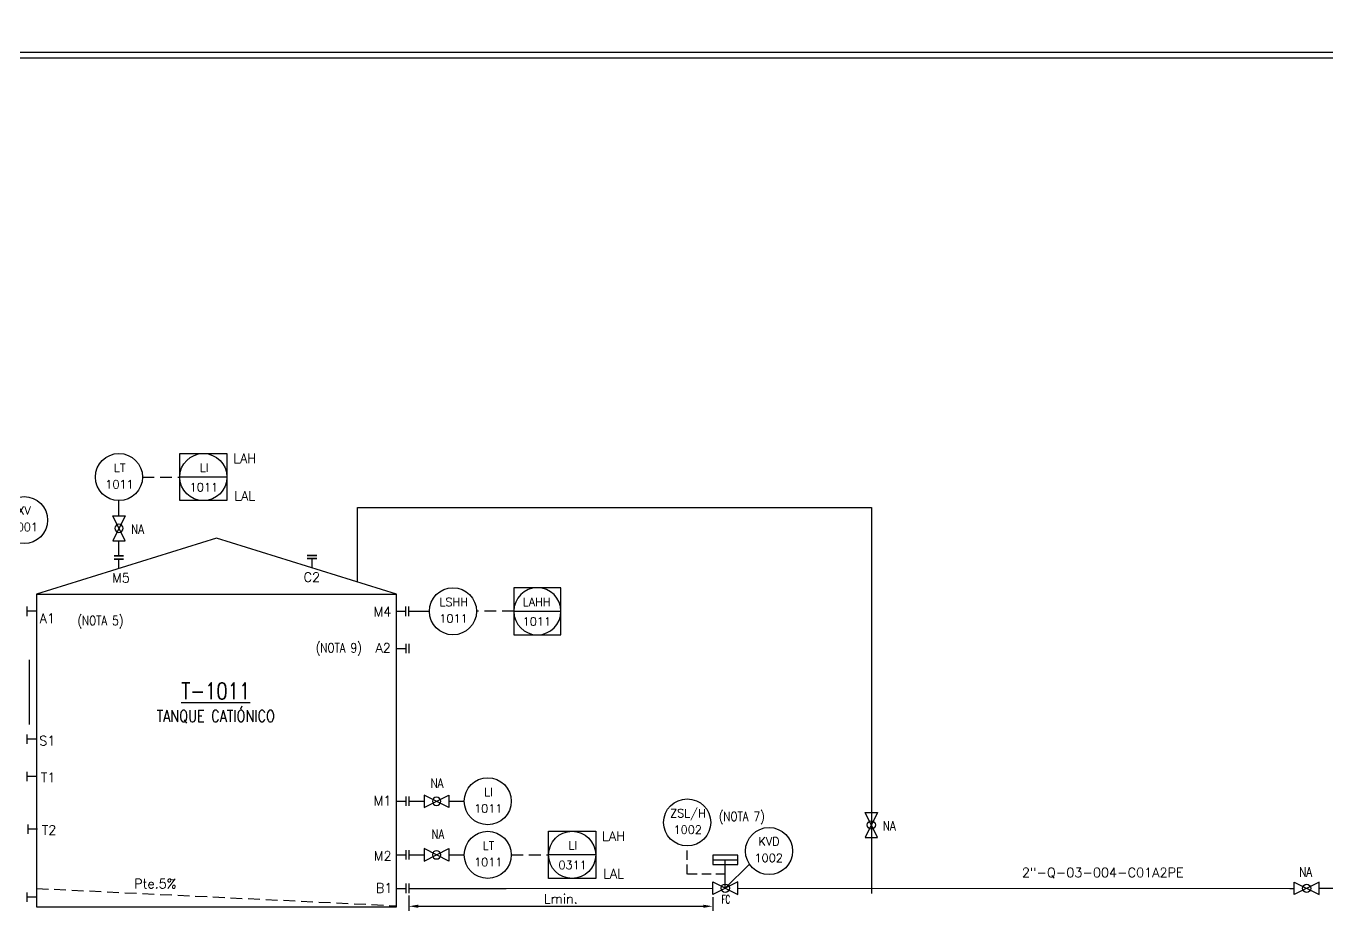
# Model space of a CAD drawing. Header units: metres. Extents: x 142 to 2995, y 1649 to 2243.
# Drawn here: x 2295.8 to 2572.2, y 1866.4 to 2054.3 of the extents above; entities that cross this region are included whole.
import ezdxf
from ezdxf.enums import TextEntityAlignment as Align

# ---------------------------------------------------------------- set-up
doc = ezdxf.new("R2010")
doc.units = ezdxf.units.M
doc.linetypes.add('TRAZOS', pattern=[0.75, 0.5, -0.25])
for name, color, linetype in [('CAJETIN', 1, 'Continuous'), ('COTAS', 4, 'Continuous'), ('EQUIPOS', 5, 'Continuous'), ('EQUIPOS 02', 1, 'Continuous'), ('INSTRUMENTOS', 1, 'Continuous'), ('TEX', 7, 'Continuous'), ('TEXTO-VALVULAS Y ACCESORIOS', 7, 'Continuous'), ('TUBERIA', 5, 'Continuous'), ('VALVULAS Y ACCESORIOS', 1, 'Continuous')]:
    doc.layers.add(name, color=color, linetype=linetype)
doc.styles.add('PY', font='ROMANS.shx')
doc.styles.add('PY1', font='ROMANS.shx', dxfattribs={"width": 0.8})
doc.styles.add('PY3', font='ROMANS.shx', dxfattribs={"width": 0.6})
doc.linetypes.add('SEÑAL_MECANICA2', pattern='A,4.411183,["o",PY,S=4.130212,R=360,X=0,Y=-1.374288],0.588817,-0.374158,["",PY,S=2,R=360,X=0,Y=-0.688262],-2.183682', length=7.55784)
doc.dimstyles.new('1-5', dxfattribs={"dimtxt": 2, "dimasz": 2, "dimexe": 1, "dimexo": 0.5, "dimgap": 0.6, "dimtad": 1, "dimdec": 0, "dimlfac": 5, "dimzin": 0, "dimdsep": 46, "dimtxsty": 'PY', "dimcen": 0.7, "dimclrd": 4, "dimclre": 4, "dimclrt": 7, "dimazin": 0, "dimtfac": 1, "dimtdec": 0, "dimtofl": 0, "dimtmove": 0, "dimatfit": 3, "dimfxl": 1, "dimtolj": 1, "dimtzin": 0, "dimarcsym": 0})

# ---------------------------------------------------------------- blocks, each defined once
blk = doc.blocks.new('VALV GLOB-V')
at = {"layer": 'INSTRUMENTOS', "color": 1, "flags": 128}
blk.add_lwpolyline([(5.7, -1.43), (5.7, 1.43), (0, -1.43), (0, 1.43)], close=True, dxfattribs=at)
at = {"layer": 'INSTRUMENTOS', "color": 1}
blk.add_circle((2.85, 0), 0.95, dxfattribs=at)
at = {"layer": 'INSTRUMENTOS', "color": 7, "linetype": 'SEÑAL_MECANICA2', "style": 'PY'}
blk.add_attdef('REF.', text='', height=2, dxfattribs=at).set_placement((3, -3.37), align=Align.MIDDLE)
blk = doc.blocks.new('SEÑAL CIR')
at = {"color": 1}
blk.add_circle((0, 5.7), 5.7, dxfattribs=at)
at = {"layer": 'INSTRUMENTOS', "linetype": 'Continuous', "style": 'PY', "flags": 4}
for p in [(0.18, 6.94), (0.13, 2.95)]:
    blk.add_attdef('---', text='', height=2, dxfattribs=at).set_placement(p, align=Align.CENTER)
blk = doc.blocks.new('SEÑAL CIRCU MARCO')
at = {"color": 1, "linetype": 'Continuous', "ltscale": 0.5}
blk.add_line((5.7, 5.7), (-5.7, 5.7), dxfattribs=at)
at = {"color": 1, "flags": 128}
blk.add_lwpolyline([(5.7, 0), (-5.7, 0), (-5.7, 11.4), (5.7, 11.4)], close=True, dxfattribs=at)
at = {"color": 1}
blk.add_circle((0, 5.7), 5.7, dxfattribs=at)
at = {"style": 'PY'}
for tag, p in [('XXX', (0.18, 7.98)), ('YYY', (0.13, 3.24))]:
    blk.add_attdef(tag, text='', height=2, dxfattribs=at).set_placement(p, align=Align.MIDDLE)
blk = doc.blocks.new('*D57')
at = {"layer": 'COTAS', "color": 4, "lineweight": -2, "transparency": 16777216}
for p, q in [((2377.14, 1869.67), (2377.14, 1866.36)), ((2441.68, 1869.33), (2441.68, 1866.36)), ((2379.14, 1867.36), (2439.68, 1867.36))]:
    blk.add_line(p, q, dxfattribs=at)
at = {"layer": 'COTAS', "color": 4, "transparency": 16777216}
for points in [[(2379.14, 1867.7), (2379.14, 1867.03), (2377.14, 1867.36)], [(2439.68, 1867.7), (2439.68, 1867.03), (2441.68, 1867.36)]]:
    blk.add_solid(points, dxfattribs=at)
at = {"layer": 'DEFPOINTS', "color": 0, "transparency": 16777216}
for p in [(2377.14, 1870.17), (2441.68, 1869.83), (2441.68, 1867.36)]:
    blk.add_point(p, dxfattribs=at)
at = {"layer": 'COTAS', "color": 7, "transparency": 16777216, "insert": (2409.41, 1868.96), "char_height": 2, "attachment_point": 5, "style": 'PY'}
blk.add_mtext('\\A1;Lmin.', dxfattribs=at)

msp = doc.modelspace()

# ---------------------------------------------------------------- linework, layer by layer
at = {"color": 1}
for p, q in [((2315.56, 1950.27), (2315.56, 1953.52)), ((2315.56, 1941.76), (2315.56, 1945.01)), ((2377.14, 1930.01), (2381.52, 1930.01)), ((2377.14, 1889.66), (2380.39, 1889.66)), ((2385.65, 1889.66), (2388.9, 1889.66)), ((2377.14, 1878.28), (2380.39, 1878.28)), ((2385.65, 1878.28), (2388.9, 1878.28)), ((2444.35, 1871.19), (2449.52, 1876.27))]:
    msp.add_line(p, q, dxfattribs=at)
at = {"layer": 'CAJETIN', "color": 1, "linetype": 'TRAZOS', "ltscale": 5}
for p, q in [((2320.56, 1958.53), (2328.48, 1958.53)), ((2399.44, 1930.01), (2391.51, 1930.01)), ((2398.9, 1878.28), (2406.82, 1878.28)), ((2298.07, 1871.15), (2374.49, 1867.47))]:
    msp.add_line(p, q, dxfattribs=at)
at = {"layer": 'CAJETIN', "color": 1, "linetype": 'TRAZOS', "ltscale": 4}
for p, q in [((2436.26, 1874.21), (2436.26, 1880.17)), ((2444.35, 1874.21), (2436.26, 1874.21))]:
    msp.add_line(p, q, dxfattribs=at)
at = {"layer": 'EQUIPOS'}
for p, q in [((2336.28, 1945.54), (2298.07, 1933.68)), ((2374.49, 1933.68), (2336.28, 1945.54)), ((2298.07, 1933.68), (2298.07, 1867.26)), ((2374.49, 1871.17), (2374.49, 1933.68)), ((2374.49, 1867.26), (2374.49, 1871.17)), ((2377.14, 1871.17), (2397.84, 1871.17)), ((2397.84, 1871.17), (2441.68, 1871.19)), ((2447.01, 1871.19), (2564.28, 1871.17)), ((2564.28, 1871.17), (2565.22, 1871.17)), ((2298.07, 1867.26), (2374.49, 1867.26))]:
    msp.add_line(p, q, dxfattribs=at)
at = {"layer": 'EQUIPOS', "color": 4}
msp.add_line((2296.57, 1905.96), (2296.57, 1919.72), dxfattribs=at)
at = {"layer": 'EQUIPOS'}
msp.add_lwpolyline([(2366.22, 1936.25), (2366.22, 1952.08), (2475.38, 1952.08), (2475.38, 1870.04)], dxfattribs=at)
at = {"layer": 'EQUIPOS 02', "color": 5}
msp.add_line((2298.07, 1933.68), (2374.49, 1933.68), dxfattribs=at)
at = {"layer": 'TUBERIA', "linetype": 'Continuous'}
for p, q in [((2315.56, 1939.11), (2315.56, 1941.09)), ((2356.57, 1939.24), (2356.57, 1941.22)), ((2356.57, 1939.24), (2356.57, 1941.22)), ((2298.07, 1930.01), (2296.09, 1930.01)), ((2374.49, 1930.01), (2376.47, 1930.01)), ((2374.49, 1922.13), (2376.47, 1922.13)), ((2298.07, 1902.84), (2296.09, 1902.84)), ((2298.07, 1894.91), (2296.09, 1894.91)), ((2374.49, 1889.66), (2376.47, 1889.66)), ((2298.26, 1883.74), (2296.27, 1883.74)), ((2374.49, 1878.28), (2376.47, 1878.28)), ((2374.49, 1871.17), (2376.47, 1871.17)), ((2298.02, 1869.32), (2296.04, 1869.32))]:
    msp.add_line(p, q, dxfattribs=at)
at = {"layer": 'TUBERIA', "color": 5, "linetype": 'Continuous'}
msp.add_line((2588.62, 1871.17), (2570.48, 1871.17), dxfattribs=at)
msp.add_lwpolyline([(2274.81, 1939.01), (2274.81, 2047.53), (2769.27, 2047.53), (2769.27, 2136.89)], dxfattribs=at)
at = {"layer": 'TUBERIA', "color": 4, "linetype": 'Continuous'}
msp.add_lwpolyline([(2767.46, 2136.04), (2767.46, 2048.71), (2274.01, 2048.71), (2274.01, 1965.66)], dxfattribs=at)
at = {"layer": 'VALVULAS Y ACCESORIOS', "ltscale": 0.1}
for p, q in [((2316.56, 1941.76), (2314.56, 1941.76)), ((2314.56, 1941.76), (2316.56, 1941.76)), ((2316.56, 1941.09), (2314.56, 1941.09)), ((2314.56, 1941.09), (2316.56, 1941.09)), ((2357.57, 1941.89), (2355.57, 1941.89)), ((2355.57, 1941.89), (2357.57, 1941.89)), ((2357.57, 1941.22), (2355.57, 1941.22)), ((2355.57, 1941.22), (2357.57, 1941.22)), ((2296.09, 1929.01), (2296.09, 1931.01)), ((2376.47, 1929.01), (2376.47, 1931.01)), ((2377.14, 1929.01), (2377.14, 1931.01)), ((2376.47, 1923.13), (2376.47, 1921.13)), ((2377.14, 1923.13), (2377.14, 1921.13)), ((2296.09, 1901.84), (2296.09, 1903.84)), ((2296.09, 1893.91), (2296.09, 1895.91)), ((2376.47, 1890.66), (2376.47, 1888.66)), ((2377.14, 1890.66), (2377.14, 1888.66)), ((2296.27, 1882.74), (2296.27, 1884.74)), ((2376.47, 1879.28), (2376.47, 1877.28)), ((2377.14, 1879.28), (2377.14, 1877.28)), ((2376.47, 1872.17), (2376.47, 1870.17)), ((2377.14, 1872.17), (2377.14, 1870.17)), ((2296.04, 1868.32), (2296.04, 1870.32))]:
    msp.add_line(p, q, dxfattribs=at)
at = {"layer": 'VALVULAS Y ACCESORIOS'}
for p, q in [((2441.68, 1877.23), (2447.01, 1877.23)), ((2444.35, 1871.19), (2444.35, 1877.23))]:
    msp.add_line(p, q, dxfattribs=at)
at = {"layer": 'VALVULAS Y ACCESORIOS', "flags": 128}
for points in [[(2441.68, 1878.23), (2441.68, 1876.23), (2447.01, 1876.23), (2447.01, 1878.23)], [(2441.68, 1869.85), (2441.68, 1872.52), (2447.01, 1869.85), (2447.01, 1872.52)]]:
    msp.add_lwpolyline(points, close=True, dxfattribs=at)

# ---------------------------------------------------------------- block references
at = {"linetype": 'Continuous'}
ref = msp.add_blockref('SEÑAL CIR', (2315.56, 1953.52), dxfattribs=dict(at, xscale=0.8770999999999276, yscale=0.8770999999999276, zscale=0.8770999999999276))
ref.add_attrib('---', 'LT', dxfattribs={"layer": 'INSTRUMENTOS', "color": 7, "linetype": 'Continuous', "height": 1.754, "style": 'PY'}).set_placement((2315.72, 1959.61), align=Align.CENTER)
ref.add_attrib('---', '1011', dxfattribs={"layer": 'INSTRUMENTOS', "color": 7, "linetype": 'Continuous', "height": 1.754, "style": 'PY'}).set_placement((2315.67, 1956.11), align=Align.CENTER)
at = {"xscale": 0.8777884135906788, "yscale": 0.8777884135906788, "zscale": 0.8777884135906788}
for p, values in [((2333.49, 1953.52), {'XXX': 'LI', 'YYY': '1011'}), ((2411.82, 1873.28), {'XXX': 'LI', 'YYY': '0311'})]:
    msp.add_blockref('SEÑAL CIRCU MARCO', p, dxfattribs=at).add_auto_attribs(values)
at = {"linetype": 'Continuous'}
ref = msp.add_blockref('SEÑAL CIR', (2295.42, 1944.38), dxfattribs=dict(at, xscale=0.8770999999999276, yscale=0.8770999999999276, zscale=0.8770999999999276))
ref.add_attrib('---', 'XV', dxfattribs={"layer": 'INSTRUMENTOS', "color": 7, "linetype": 'Continuous', "height": 1.754, "style": 'PY'}).set_placement((2295.42, 1950.54), align=Align.CENTER)
ref.add_attrib('---', '1001', dxfattribs={"layer": 'INSTRUMENTOS', "color": 7, "linetype": 'Continuous', "height": 1.754, "style": 'PY'}).set_placement((2295.35, 1947.05), align=Align.CENTER)
for p, xscale, yscale, zscale, rotation in [((2315.56, 1945.01), -0.9232631578945529, 0.9232631578947803, 0.9232631578946926, 270), ((2380.39, 1889.66), -0.9232631578945529, 0.9232631578947803, 0.9232631578946926, 180), ((2475.38, 1887.26), 0.9232631578945529, 0.9232631578945529, 0.9232631578945529, 270), ((2380.39, 1878.28), -0.9232631578945529, 0.9232631578947803, 0.9232631578946926, 180)]:
    msp.add_blockref('VALV GLOB-V', p, dxfattribs=dict(at, xscale=xscale, yscale=yscale, zscale=zscale, rotation=rotation))
ref = msp.add_blockref('SEÑAL CIR', (2386.51, 1925.01), dxfattribs=dict(at, xscale=0.8770999999999276, yscale=0.8770999999999276, zscale=0.8770999999999276))
ref.add_attrib('---', 'LSHH', dxfattribs={"layer": 'INSTRUMENTOS', "color": 7, "linetype": 'Continuous', "height": 1.754, "style": 'PY'}).set_placement((2386.67, 1931.1), align=Align.CENTER)
ref.add_attrib('---', '1011', dxfattribs={"layer": 'INSTRUMENTOS', "color": 7, "linetype": 'Continuous', "height": 1.754, "style": 'PY'}).set_placement((2386.63, 1927.6), align=Align.CENTER)
ref = msp.add_blockref('SEÑAL CIRCU MARCO', (2404.44, 1925.01), dxfattribs=dict(xscale=-0.8777884135909062, yscale=0.8777884135906788, zscale=0.8777884135908177))
ref.add_attrib('XXX', 'LAHH', dxfattribs={"height": 1.756, "style": 'PY'}).set_placement((2404.28, 1932.01), align=Align.MIDDLE)
ref.add_attrib('YYY', '1011', dxfattribs={"height": 1.756, "style": 'PY'}).set_placement((2404.33, 1927.85), align=Align.MIDDLE)
ref = msp.add_blockref('SEÑAL CIR', (2393.9, 1884.67), dxfattribs=dict(at, xscale=0.8770999999999276, yscale=0.8770999999999276, zscale=0.8770999999999276))
ref.add_attrib('---', 'LI', dxfattribs={"layer": 'INSTRUMENTOS', "color": 7, "linetype": 'Continuous', "height": 1.754, "style": 'PY'}).set_placement((2394.06, 1890.75), align=Align.CENTER)
ref.add_attrib('---', '1011', dxfattribs={"layer": 'INSTRUMENTOS', "color": 7, "linetype": 'Continuous', "height": 1.754, "style": 'PY'}).set_placement((2394.01, 1887.25), align=Align.CENTER)
ref = msp.add_blockref('SEÑAL CIR', (2436.26, 1880.17), dxfattribs=dict(at, xscale=0.8770999999999276, yscale=0.8770999999999276, zscale=0.8770999999999276))
ref.add_attrib('---', 'ZSL/H', dxfattribs={"layer": 'INSTRUMENTOS', "color": 7, "linetype": 'Continuous', "height": 1.754, "style": 'PY'}).set_placement((2436.42, 1886.25), align=Align.CENTER)
ref.add_attrib('---', '1002', dxfattribs={"layer": 'INSTRUMENTOS', "color": 7, "linetype": 'Continuous', "height": 1.754, "style": 'PY'}).set_placement((2436.37, 1882.75), align=Align.CENTER)
ref = msp.add_blockref('SEÑAL CIR', (2393.9, 1873.28), dxfattribs=dict(at, xscale=0.8770999999999276, yscale=0.8770999999999276, zscale=0.8770999999999276))
ref.add_attrib('---', 'LT', dxfattribs={"layer": 'INSTRUMENTOS', "color": 7, "linetype": 'Continuous', "height": 1.754, "style": 'PY'}).set_placement((2394.06, 1879.36), align=Align.CENTER)
ref.add_attrib('---', '1011', dxfattribs={"layer": 'INSTRUMENTOS', "color": 7, "linetype": 'Continuous', "height": 1.754, "style": 'PY'}).set_placement((2394.01, 1875.87), align=Align.CENTER)
ref = msp.add_blockref('SEÑAL CIR', (2453.65, 1874.09), dxfattribs=dict(at, xscale=0.8770999999999276, yscale=0.8770999999999276, zscale=0.8770999999999276))
ref.add_attrib('---', 'KVD', dxfattribs={"layer": 'INSTRUMENTOS', "color": 7, "linetype": 'Continuous', "height": 1.754, "style": 'PY'}).set_placement((2453.65, 1880.25), align=Align.CENTER)
ref.add_attrib('---', '1002', dxfattribs={"layer": 'INSTRUMENTOS', "color": 7, "linetype": 'Continuous', "height": 1.754, "style": 'PY'}).set_placement((2453.57, 1876.76), align=Align.CENTER)
ref = msp.add_blockref('VALV GLOB-V', (2441.68, 1871.19), dxfattribs=dict(at, xscale=0.9356729824555714, yscale=0.9356729824555714, zscale=0.9356729824555714))
ref.add_attrib('REF.', 'FC', dxfattribs={"layer": 'INSTRUMENTOS', "color": 7, "linetype": 'SEÑAL_MECANICA2', "height": 1.778, "style": 'PY3', "width": 0.6}).set_placement((2444.48, 1868.85), align=Align.MIDDLE)
at = {"linetype": 'Continuous', "xscale": 0.9232631578945529, "yscale": 0.9232631578945529, "zscale": 0.9232631578945529}
msp.add_blockref('VALV GLOB-V', (2565.22, 1871.17), dxfattribs=at)

# ---------------------------------------------------------------- texts
at = {"layer": 'CAJETIN', "color": 5, "linetype": 'Continuous', "insert": (2336.13, 1914.84), "char_height": 3.5, "width": 66.3747, "attachment_point": 2, "style": 'PY1'}
msp.add_mtext('{\\LT-1011\\P\\H0.7143x;\\l\\C7;TANQUE CATIÓNICO }', dxfattribs=at)
at = {"layer": 'TEX', "color": 7, "char_height": 2, "width": 28.6036, "attachment_point": 5, "style": 'PY1'}
for s, insert in [('NA', (2319.51, 1947.44)), ('(NOTA 5)', (2311.62, 1927.7)), ('(NOTA 9)', (2362.25, 1921.93)), ('NA', (2383.12, 1893.49)), ('(NOTA 7)', (2447.85, 1886.12)), ('NA', (2479.18, 1884.43)), ('NA', (2383.3, 1882.65)), ('NA', (2567.63, 1874.64))]:
    msp.add_mtext(s, dxfattribs=dict(at, insert=insert))
at = {"layer": 'TEXTO-VALVULAS Y ACCESORIOS', "style": 'PY'}
msp.add_text('2"-Q-03-004-C01A2PE', height=2, dxfattribs=at).set_placement((2524.54, 1873.53), align=Align.CENTER)
at = {"layer": 'TEXTO-VALVULAS Y ACCESORIOS', "color": 7, "linetype": 'Continuous', "insert": (2318.78, 1873.16), "char_height": 2, "width": 14.9764, "attachment_point": 1, "style": 'PY'}
msp.add_mtext('Pte.5%', dxfattribs=at)
at = {"layer": 'TEXTO-VALVULAS Y ACCESORIOS', "color": 7, "linetype": 'Continuous', "style": 'PY', "flags": 4}
for tag, p in [('LAH', (2342.28, 1961.5)), ('LAL', (2342.28, 1953.54)), ('M5', (2315.99, 1936.13)), ('C2', (2356.53, 1936.26)), ('A1', (2300.35, 1927.52)), ('M4', (2371.56, 1928.94)), ('A2', (2371.68, 1921.23)), ('S1', (2300.35, 1901.53)), ('T1', (2300.53, 1893.73)), ('M1', (2371.56, 1888.8)), ('T2', (2300.72, 1882.55)), ('LAH', (2420.62, 1881.25)), ('M2', (2371.58, 1877.07)), ('LAL', (2420.62, 1873.29)), ('B1', (2371.9, 1870.24))]:
    msp.add_attdef(tag, text='---', height=2, dxfattribs=at).set_placement(p, align=Align.CENTER)

# ---------------------------------------------------------------- dimensions: what is measured, and where the dimension line sits
at = {"layer": 'COTAS', "color": 1}
dim = msp.add_linear_dim(base=(2441.68, 1867.36), p1=(2377.14, 1870.17), p2=(2441.68, 1869.83), text='Lmin.', dimstyle='1-5', dxfattribs=at)
dim.commit()
dim.dimension.update_dxf_attribs({"geometry": '*D57', "text_midpoint": (2409.41, 1868.96)})

doc.saveas('drawing.dxf')
